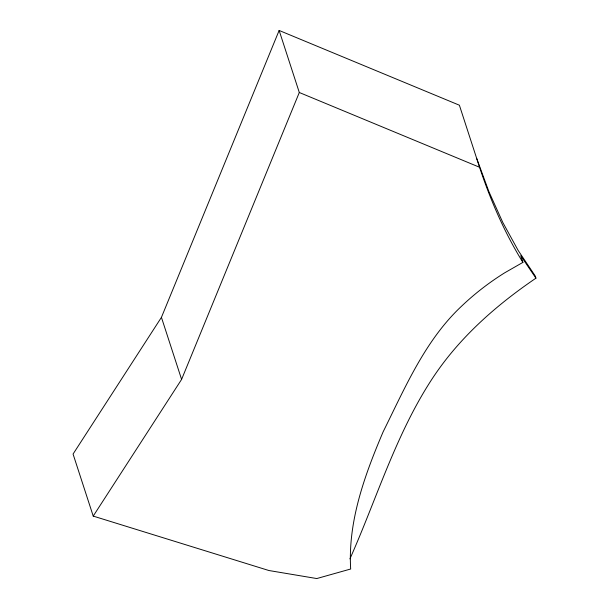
<?xml version="1.0" encoding="UTF-8"?>
<svg xmlns="http://www.w3.org/2000/svg" width="609" height="609" viewBox="0 0 609 609"><rect width="100%" height="100%" fill="white"/><g stroke="black" fill="none" stroke-linecap="round" stroke-linejoin="round"><path stroke-width="0.91" d="M161.431 317.358L279.135 30.45L459.384 105.205L479.549 167.254C490.549 200.376 504.526 232.661 522.903 262.388L504.808 272.741A252.628 230.43 -18 0 0 461.637 306.121C425.105 340.286 405.046 387.743 383.152 431.766C364.768 475.012 347.785 521.266 350.677 569.012L316.779 578.55L268.896 570.519L93.223 516.097L73.065 454.048L161.431 317.358L181.596 379.407L93.223 516.097M181.596 379.407L299.301 92.499L279.135 30.45M349.916 558.879C376.963 498.208 396.124 433.212 433.083 377.42A295.951 269.947 -18 0 1 448.536 356.311C473.163 325.708 503.544 300.191 535.935 278.184L535.204 275.938L518.236 250.573L502.821 222.521L488.958 191.766L476.649 158.325M299.301 92.499L479.549 167.254M535.935 278.184L520.733 255.704L522.903 262.388"/></g></svg>
